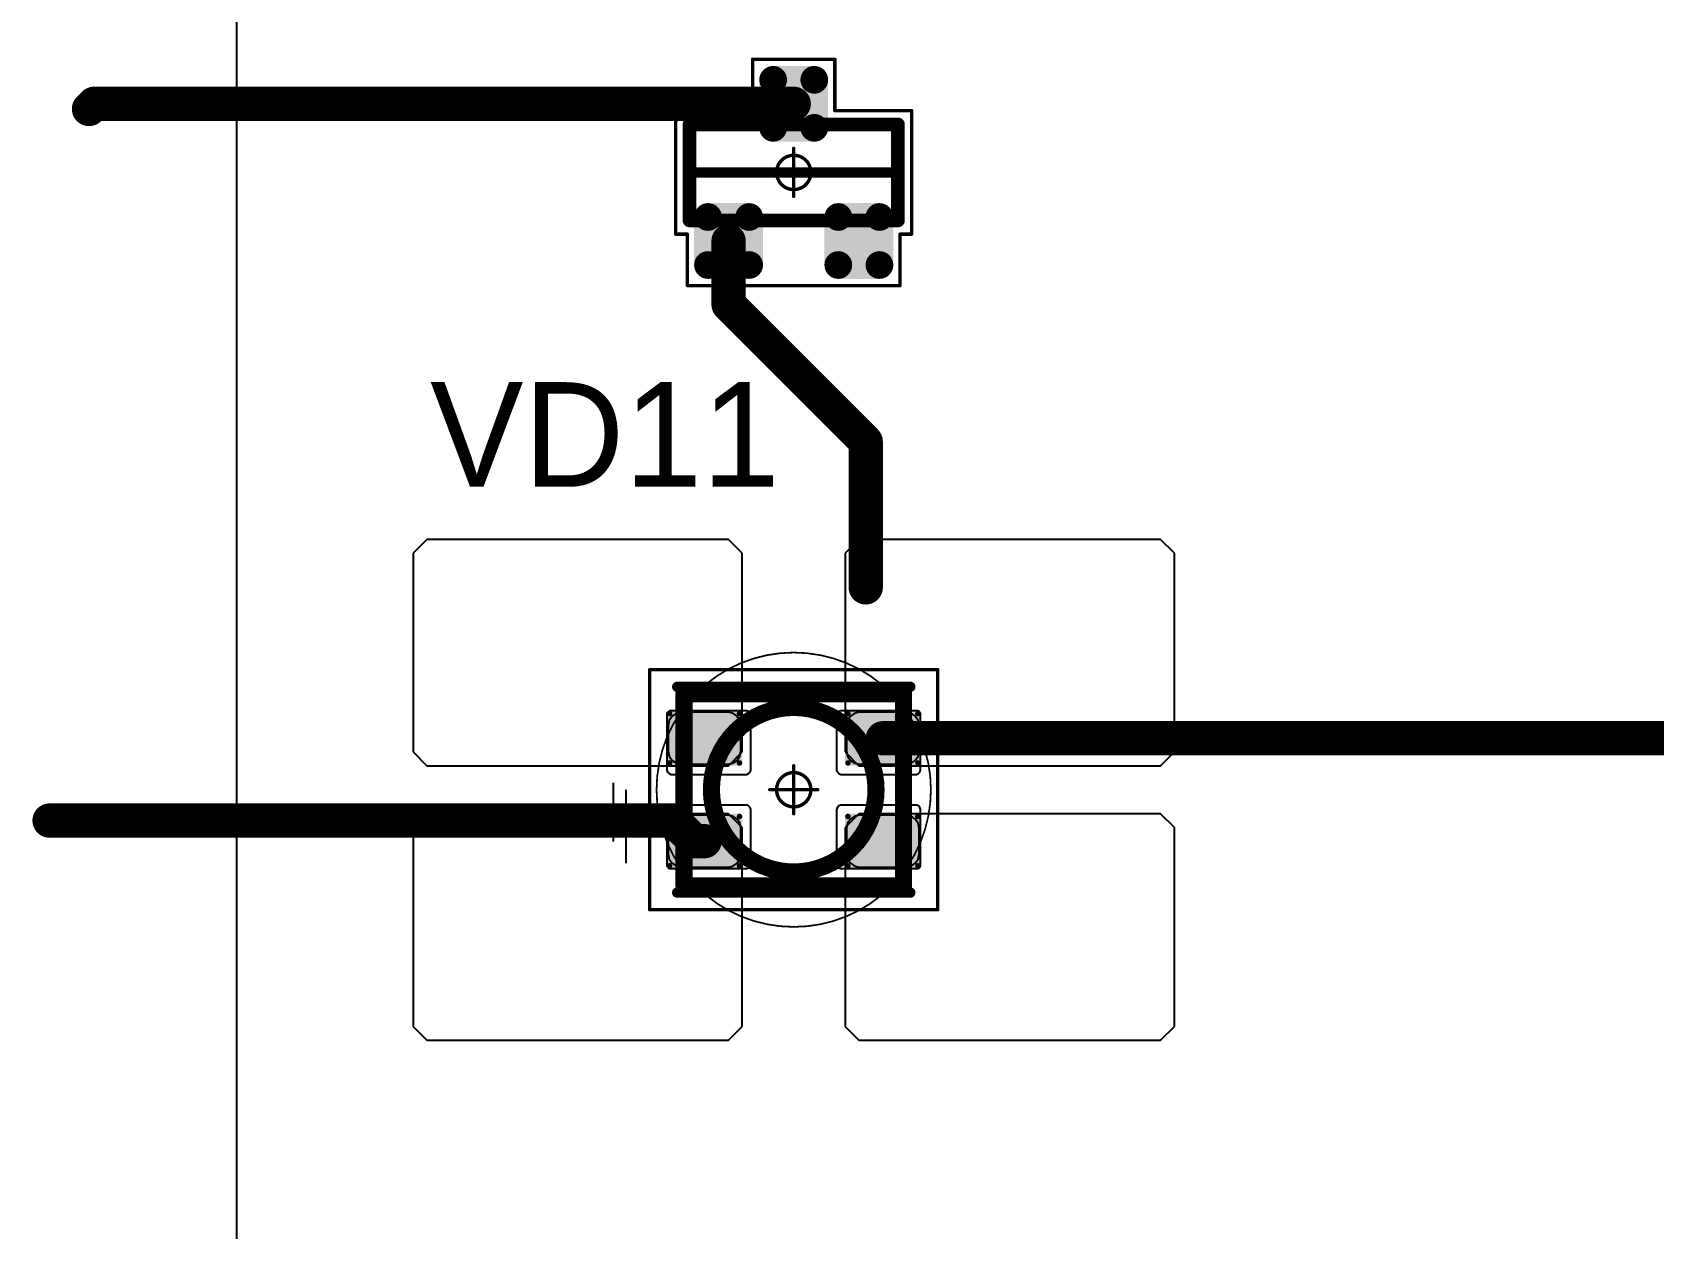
# Model space of a CAD drawing. Header units: millimetres. Extents: x 0 to 400, y 0 to 511.
# Drawn here: x 48.9 to 72.54, y 95.1 to 112.54 of the extents above; entities that cross this region are included whole.
import ezdxf

# ---------------------------------------------------------------- set-up
doc = ezdxf.new("R2010")
doc.units = ezdxf.units.MM
for name, color, linetype in [('Mechanical13', 56, 'Continuous'), ('Mechanical15', 56, 'Continuous'), ('Mechanical2', 216, 'Continuous'), ('TopLayer', 1, 'Continuous'), ('TopOverlay', 2, 'Continuous'), ('TopPaste', 8, 'Continuous'), ('TopSolder', 216, 'Continuous')]:
    doc.layers.add(name, color=color, linetype=linetype)

# ---------------------------------------------------------------- blocks, each defined once
blk = doc.blocks.new('SOT23_586')
at = {"layer": 'Mechanical13', "const_width": 0.2}
for points in [[(-0.7, 1.52), (0.7, 1.52)], [(-0.7, 1.52), (-0.7, -1.52)], [(0.7, 1.52), (0.7, -1.52)], [(-0.7, -1.52), (0.7, -1.52)]]:
    blk.add_lwpolyline(points, dxfattribs=at)
at = {"layer": 'Mechanical13', "const_width": 0.1}
for points in [[(-0.75, 1.52, 1), (-0.65, 1.52, 1)], [(-0.75, 1.52, 1), (-0.65, 1.52, 1)], [(0.65, 1.52, 1), (0.75, 1.52, 1)], [(0.65, 1.52, 1), (0.75, 1.52, 1)], [(-0.75, -1.52, 1), (-0.65, -1.52, 1)], [(-0.75, -1.52, 1), (-0.65, -1.52, 1)], [(0.65, -1.52, 1), (0.75, -1.52, 1)], [(0.65, -1.52, 1), (0.75, -1.52, 1)]]:
    blk.add_lwpolyline(points, format="xyb", close=True, dxfattribs=at)
at = {"layer": 'Mechanical15', "const_width": 0.05}
for points in [[(-0.9, 1.72), (-0.9, 1.55)], [(-0.9, 1.72), (0.9, 1.72)], [(0.9, 1.72), (0.9, 0.6)], [(-1.65, 1.55), (-1.65, -1.55)], [(-1.65, 1.55), (-0.9, 1.55)], [(0.9, 0.6), (1.65, 0.6)], [(1.65, 0.6), (1.65, -0.6)], [(0, 0.35), (0, -0.35)], [(-0.35, 0), (0.35, 0)], [(0.9, -0.6), (1.65, -0.6)], [(0.9, -0.6), (0.9, -1.72)], [(-1.65, -1.55), (-0.9, -1.55)], [(-0.9, -1.55), (-0.9, -1.72)], [(-0.9, -1.72), (0.9, -1.72)]]:
    blk.add_lwpolyline(points, dxfattribs=at)
at = {"layer": 'Mechanical15'}
for points, const_width in [([(-0.913, 1.72, 1), (-0.888, 1.72, 1)], 0.025), ([(-0.913, 1.72, 1), (-0.888, 1.72, 1)], 0.025), ([(0.888, 1.72, 1), (0.913, 1.72, 1)], 0.025), ([(0.888, 1.72, 1), (0.913, 1.72, 1)], 0.025), ([(-1.662, 1.55, 1), (-1.637, 1.55, 1)], 0.025), ([(-1.662, 1.55, 1), (-1.637, 1.55, 1)], 0.025), ([(-0.913, 1.55, 1), (-0.888, 1.55, 1)], 0.025), ([(-0.913, 1.55, 1), (-0.888, 1.55, 1)], 0.025), ([(0.888, 0.6, 1), (0.913, 0.6, 1)], 0.025), ([(0.888, 0.6, 1), (0.913, 0.6, 1)], 0.025), ([(1.637, 0.6, 1), (1.662, 0.6, 1)], 0.025), ([(1.637, 0.6, 1), (1.662, 0.6, 1)], 0.025), ([(0.25, 0, 1), (-0.25, 0, 1)], 0.05), ([(-0.012, 0.35, 1), (0.012, 0.35, 1)], 0.025), ([(-0.362, 0, 1), (-0.337, 0, 1)], 0.025), ([(-0.262, 0, 1), (-0.238, 0, 1)], 0.025), ([(0.238, 0, 1), (0.262, 0, 1)], 0.025), ([(0.337, 0, 1), (0.362, 0, 1)], 0.025), ([(-0.012, -0.35, 1), (0.012, -0.35, 1)], 0.025), ([(0.888, -0.6, 1), (0.913, -0.6, 1)], 0.025), ([(0.888, -0.6, 1), (0.913, -0.6, 1)], 0.025), ([(1.637, -0.6, 1), (1.662, -0.6, 1)], 0.025), ([(1.637, -0.6, 1), (1.662, -0.6, 1)], 0.025), ([(-1.662, -1.55, 1), (-1.637, -1.55, 1)], 0.025), ([(-1.662, -1.55, 1), (-1.637, -1.55, 1)], 0.025), ([(-0.913, -1.55, 1), (-0.888, -1.55, 1)], 0.025), ([(-0.913, -1.55, 1), (-0.888, -1.55, 1)], 0.025), ([(-0.913, -1.72, 1), (-0.888, -1.72, 1)], 0.025), ([(-0.913, -1.72, 1), (-0.888, -1.72, 1)], 0.025), ([(0.888, -1.72, 1), (0.913, -1.72, 1)], 0.025), ([(0.888, -1.72, 1), (0.913, -1.72, 1)], 0.025)]:
    blk.add_lwpolyline(points, format="xyb", close=True, dxfattribs=dict(at, const_width=const_width))
at = {"layer": 'TopLayer', "const_width": 0.1}
for points in [[(-1.4, 1.25, 1), (-1.3, 1.25, 1)], [(-0.7, 1.25, 1), (-0.6, 1.25, 1)], [(-1.4, 0.65, 1), (-1.3, 0.65, 1)], [(-0.7, 0.65, 1), (-0.6, 0.65, 1)], [(0.6, 0.3, 1), (0.7, 0.3, 1)], [(1.3, 0.3, 1), (1.4, 0.3, 1)], [(0.6, -0.3, 1), (0.7, -0.3, 1)], [(1.3, -0.3, 1), (1.4, -0.3, 1)], [(-1.4, -0.65, 1), (-1.3, -0.65, 1)], [(-0.7, -0.65, 1), (-0.6, -0.65, 1)], [(-1.4, -1.25, 1), (-1.3, -1.25, 1)], [(-0.7, -1.25, 1), (-0.6, -1.25, 1)]]:
    blk.add_lwpolyline(points, format="xyb", close=True, dxfattribs=at)
at = {"layer": 'TopLayer'}
for points in [[(-1.45, 1.25), (-1.45, 0.65), (-0.55, 1.25), (-0.55, 0.65)], [(-1.35, 1.35), (-1.35, 0.55), (-0.65, 1.35), (-0.65, 0.55)], [(0.55, 0.3), (0.55, -0.3), (1.45, 0.3), (1.45, -0.3)], [(0.65, 0.4), (0.65, -0.4), (1.35, 0.4), (1.35, -0.4)], [(-1.45, -0.65), (-1.45, -1.25), (-0.55, -0.65), (-0.55, -1.25)], [(-1.35, -0.55), (-1.35, -1.35), (-0.65, -0.55), (-0.65, -1.35)]]:
    blk.add_solid(points, dxfattribs=at)
at = {"layer": 'TopOverlay', "const_width": 0.15}
blk.add_lwpolyline([(0, 1.5), (0, -1.5)], dxfattribs=at)
at = {"layer": 'TopOverlay', "const_width": 0.075}
for points in [[(-0.038, 1.5, 1), (0.038, 1.5, 1)], [(-0.038, -1.5, 1), (0.038, -1.5, 1)]]:
    blk.add_lwpolyline(points, format="xyb", close=True, dxfattribs=at)
at = {"layer": 'TopPaste', "const_width": 0.075}
for points in [[(-1.387, 1.25, 1), (-1.313, 1.25, 1)], [(-0.687, 1.25, 1), (-0.613, 1.25, 1)], [(-1.387, 0.65, 1), (-1.313, 0.65, 1)], [(-0.687, 0.65, 1), (-0.613, 0.65, 1)], [(0.613, 0.3, 1), (0.687, 0.3, 1)], [(1.313, 0.3, 1), (1.387, 0.3, 1)], [(0.613, -0.3, 1), (0.687, -0.3, 1)], [(1.313, -0.3, 1), (1.387, -0.3, 1)], [(-1.387, -0.65, 1), (-1.313, -0.65, 1)], [(-0.687, -0.65, 1), (-0.613, -0.65, 1)], [(-1.387, -1.25, 1), (-1.313, -1.25, 1)], [(-0.687, -1.25, 1), (-0.613, -1.25, 1)]]:
    blk.add_lwpolyline(points, format="xyb", close=True, dxfattribs=at)
at = {"layer": 'TopPaste'}
for points in [[(-1.425, 1.25), (-1.425, 0.65), (-0.575, 1.25), (-0.575, 0.65)], [(-1.35, 1.325), (-1.35, 0.575), (-0.65, 1.325), (-0.65, 0.575)], [(0.575, 0.3), (0.575, -0.3), (1.425, 0.3), (1.425, -0.3)], [(0.65, 0.375), (0.65, -0.375), (1.35, 0.375), (1.35, -0.375)], [(-1.425, -0.65), (-1.425, -1.25), (-0.575, -0.65), (-0.575, -1.25)], [(-1.35, -0.575), (-1.35, -1.325), (-0.65, -0.575), (-0.65, -1.325)]]:
    blk.add_solid(points, dxfattribs=at)
at = {"layer": 'TopSolder', "const_width": 0.202}
for points in [[(-1.451, 1.25, 1), (-1.249, 1.25, 1)], [(-0.751, 1.25, 1), (-0.549, 1.25, 1)], [(-1.451, 0.65, 1), (-1.249, 0.65, 1)], [(-0.751, 0.65, 1), (-0.549, 0.65, 1)], [(0.549, 0.3, 1), (0.751, 0.3, 1)], [(1.249, 0.3, 1), (1.451, 0.3, 1)], [(0.549, -0.3, 1), (0.751, -0.3, 1)], [(1.249, -0.3, 1), (1.451, -0.3, 1)], [(-1.451, -0.65, 1), (-1.249, -0.65, 1)], [(-0.751, -0.65, 1), (-0.549, -0.65, 1)], [(-1.451, -1.25, 1), (-1.249, -1.25, 1)], [(-0.751, -1.25, 1), (-0.549, -1.25, 1)]]:
    blk.add_lwpolyline(points, format="xyb", close=True, dxfattribs=at)
at = {"layer": 'TopSolder'}
for points in [[(-1.35, 1.452), (-1.35, 0.448), (-0.65, 1.452), (-0.65, 0.448)], [(-1.552, 1.25), (-1.552, 0.65), (-0.448, 1.25), (-0.448, 0.65)], [(0.65, 0.502), (0.65, -0.502), (1.35, 0.502), (1.35, -0.502)], [(0.448, 0.3), (0.448, -0.3), (1.552, 0.3), (1.552, -0.3)], [(-1.35, -0.448), (-1.35, -1.452), (-0.65, -0.448), (-0.65, -1.452)], [(-1.552, -0.65), (-1.552, -1.25), (-0.448, -0.65), (-0.448, -1.25)]]:
    blk.add_solid(points, dxfattribs=at)
blk = doc.blocks.new('E65F_790')
at = {"layer": 'Mechanical13'}
for p, q in [((2.441, 1.071), (2.441, 0)), ((1.905, 0.536), (2.976, 0.536))]:
    blk.add_line(p, q, dxfattribs=at)
at = {"layer": 'Mechanical13', "const_width": 0.25}
for points in [[(-1.6, 1.4), (-1.6, -1.4)], [(1.6, 1.4), (-1.6, 1.4)], [(1.6, 1.4), (1.6, -1.4)], [(1.6, -1.4), (-1.6, -1.4)]]:
    blk.add_lwpolyline(points, dxfattribs=at)
at = {"layer": 'Mechanical13'}
for points, const_width in [([(-1.663, 1.4, 1), (-1.538, 1.4, 1)], 0.125), ([(-1.663, 1.4, 1), (-1.538, 1.4, 1)], 0.125), ([(1.537, 1.4, 1), (1.662, 1.4, 1)], 0.125), ([(1.537, 1.4, 1), (1.662, 1.4, 1)], 0.125), ([(1.2, 0, 1), (-1.2, 0, 1)], 0.25), ([(-1.263, 0, 1), (-1.138, 0, 1)], 0.125), ([(1.137, 0, 1), (1.262, 0, 1)], 0.125), ([(-1.663, -1.4, 1), (-1.538, -1.4, 1)], 0.125), ([(-1.663, -1.4, 1), (-1.538, -1.4, 1)], 0.125), ([(1.537, -1.4, 1), (1.662, -1.4, 1)], 0.125), ([(1.537, -1.4, 1), (1.662, -1.4, 1)], 0.125)]:
    blk.add_lwpolyline(points, format="xyb", close=True, dxfattribs=dict(at, const_width=const_width))
at = {"layer": 'Mechanical15', "const_width": 0.05}
for points in [[(2.1, 1.75), (-2.1, 1.75)], [(-2.1, 1.75), (-2.1, -1.75)], [(2.1, 1.75), (2.1, -1.75)], [(0, -0.35), (0, 0.35)], [(0, -0.35), (0, 0.35)], [(0.35, 0), (-0.35, 0)], [(0.35, 0), (-0.35, 0)], [(2.1, -1.75), (-2.1, -1.75)]]:
    blk.add_lwpolyline(points, dxfattribs=at)
at = {"layer": 'Mechanical15'}
for points, const_width in [([(-2.113, 1.75, 1), (-2.088, 1.75, 1)], 0.025), ([(-2.113, 1.75, 1), (-2.088, 1.75, 1)], 0.025), ([(2.087, 1.75, 1), (2.112, 1.75, 1)], 0.025), ([(2.087, 1.75, 1), (2.112, 1.75, 1)], 0.025), ([(0.25, 0, 1), (-0.25, 0, 1)], 0.05), ([(0.25, 0, 1), (-0.25, 0, 1)], 0.05), ([(-0.013, 0.35, 1), (0.012, 0.35, 1)], 0.025), ([(-0.013, 0.35, 1), (0.012, 0.35, 1)], 0.025), ([(-0.363, 0, 1), (-0.338, 0, 1)], 0.025), ([(-0.363, 0, 1), (-0.338, 0, 1)], 0.025), ([(-0.263, 0, 1), (-0.238, 0, 1)], 0.025), ([(-0.263, 0, 1), (-0.238, 0, 1)], 0.025), ([(0.237, 0, 1), (0.262, 0, 1)], 0.025), ([(0.237, 0, 1), (0.262, 0, 1)], 0.025), ([(0.337, 0, 1), (0.362, 0, 1)], 0.025), ([(0.337, 0, 1), (0.362, 0, 1)], 0.025), ([(-0.013, -0.35, 1), (0.012, -0.35, 1)], 0.025), ([(-0.013, -0.35, 1), (0.012, -0.35, 1)], 0.025), ([(-2.113, -1.75, 1), (-2.088, -1.75, 1)], 0.025), ([(-2.113, -1.75, 1), (-2.088, -1.75, 1)], 0.025), ([(2.087, -1.75, 1), (2.112, -1.75, 1)], 0.025), ([(2.087, -1.75, 1), (2.112, -1.75, 1)], 0.025)]:
    blk.add_lwpolyline(points, format="xyb", close=True, dxfattribs=dict(at, const_width=const_width))
at = {"layer": 'TopLayer'}
for p, q in [((-5.35, 3.65), (-5.55, 3.45)), ((-0.95, 3.65), (-5.35, 3.65)), ((-5.35, 3.65), (-5.35, 3.65)), ((-0.75, 3.45), (-0.95, 3.65)), ((0.95, 3.65), (0.75, 3.45)), ((5.35, 3.65), (0.95, 3.65)), ((0.95, 3.65), (0.95, 3.65)), ((5.55, 3.45), (5.35, 3.65)), ((-5.55, 3.45), (-5.55, 3.45)), ((-5.55, 3.45), (-5.55, 0.55)), ((-0.75, 0.55), (-0.75, 3.45)), ((0.75, 3.45), (0.75, 3.45)), ((0.75, 3.45), (0.75, 0.55)), ((5.55, 0.55), (5.55, 3.45)), ((-5.55, 0.55), (-5.35, 0.35)), ((-0.95, 0.35), (-0.75, 0.55)), ((0.75, 0.55), (0.95, 0.35)), ((5.35, 0.35), (5.55, 0.55)), ((-5.35, 0.35), (-0.95, 0.35)), ((0.95, 0.35), (5.35, 0.35)), ((-5.35, -0.35), (-5.55, -0.55)), ((-0.95, -0.35), (-5.35, -0.35)), ((-5.35, -0.35), (-5.35, -0.35)), ((-0.75, -0.55), (-0.95, -0.35)), ((0.95, -0.35), (0.75, -0.55)), ((5.35, -0.35), (0.95, -0.35)), ((0.95, -0.35), (0.95, -0.35)), ((5.55, -0.55), (5.35, -0.35)), ((-5.55, -0.55), (-5.55, -0.55)), ((-5.55, -0.55), (-5.55, -3.45)), ((-0.75, -3.45), (-0.75, -0.55)), ((0.75, -0.55), (0.75, -0.55)), ((0.75, -0.55), (0.75, -3.45)), ((5.55, -3.45), (5.55, -0.55)), ((-5.55, -3.45), (-5.35, -3.65)), ((-0.95, -3.65), (-0.75, -3.45)), ((0.75, -3.45), (0.95, -3.65)), ((5.35, -3.65), (5.55, -3.45)), ((-5.35, -3.65), (-0.95, -3.65)), ((0.95, -3.65), (5.35, -3.65))]:
    blk.add_line(p, q, dxfattribs=at)
at = {"layer": 'TopLayer', "const_width": 0.04}
for points in [[(-1.83, 1.11, 1), (-1.79, 1.11, 1)], [(-0.81, 1.11, 1), (-0.77, 1.11, 1)], [(0.77, 1.11, 1), (0.81, 1.11, 1)], [(1.79, 1.11, 1), (1.83, 1.11, 1)], [(-1.83, 0.39, 1), (-1.79, 0.39, 1)], [(-0.81, 0.39, 1), (-0.77, 0.39, 1)], [(0.77, 0.39, 1), (0.81, 0.39, 1)], [(1.79, 0.39, 1), (1.83, 0.39, 1)], [(-1.83, -0.39, 1), (-1.79, -0.39, 1)], [(-0.81, -0.39, 1), (-0.77, -0.39, 1)], [(0.77, -0.39, 1), (0.81, -0.39, 1)], [(1.79, -0.39, 1), (1.83, -0.39, 1)], [(-1.83, -1.11, 1), (-1.79, -1.11, 1)], [(-0.81, -1.11, 1), (-0.77, -1.11, 1)], [(0.77, -1.11, 1), (0.81, -1.11, 1)], [(1.79, -1.11, 1), (1.83, -1.11, 1)]]:
    blk.add_lwpolyline(points, format="xyb", close=True, dxfattribs=at)
at = {"layer": 'TopLayer'}
for points in [[(-1.85, 1.11), (-1.85, 0.39), (-0.75, 1.11), (-0.75, 0.39)], [(-1.81, 1.15), (-1.81, 0.35), (-0.79, 1.15), (-0.79, 0.35)], [(0.75, 1.11), (0.75, 0.39), (1.85, 1.11), (1.85, 0.39)], [(0.79, 1.15), (0.79, 0.35), (1.81, 1.15), (1.81, 0.35)], [(-1.85, -0.39), (-1.85, -1.11), (-0.75, -0.39), (-0.75, -1.11)], [(-1.81, -0.35), (-1.81, -1.15), (-0.79, -0.35), (-0.79, -1.15)], [(0.75, -0.39), (0.75, -1.11), (1.85, -0.39), (1.85, -1.11)], [(0.79, -0.35), (0.79, -1.15), (1.81, -0.35), (1.81, -1.15)]]:
    blk.add_solid(points, dxfattribs=at)
at = {"layer": 'TopOverlay'}
for p, q in [((2.628, 0.757), (2.628, -0.1)), ((2.2, 0.328), (3.057, 0.328))]:
    blk.add_line(p, q, dxfattribs=at)
at = {"layer": 'TopOverlay', "const_width": 0.15}
for points in [[(1.7, 1.5), (-1.7, 1.5)], [(1.7, -1.5), (-1.7, -1.5)]]:
    blk.add_lwpolyline(points, dxfattribs=at)
at = {"layer": 'TopOverlay', "const_width": 0.075}
for points in [[(-1.738, 1.5, 1), (-1.663, 1.5, 1)], [(1.662, 1.5, 1), (1.737, 1.5, 1)], [(-1.738, -1.5, 1), (-1.663, -1.5, 1)], [(1.662, -1.5, 1), (1.737, -1.5, 1)]]:
    blk.add_lwpolyline(points, format="xyb", close=True, dxfattribs=at)
at = {"layer": 'TopPaste'}
for p, q in [((-1.814, 1.011), (-1.829, 0.938)), ((-1.773, 1.073), (-1.814, 1.011)), ((-1.711, 1.114), (-1.773, 1.073)), ((-1.638, 1.129), (-1.711, 1.114)), ((-0.963, 1.129), (-1.638, 1.129)), ((-0.889, 1.114), (-0.963, 1.129)), ((-0.827, 1.073), (-0.889, 1.114)), ((-0.786, 1.011), (-0.827, 1.073)), ((-0.771, 0.938), (-0.786, 1.011)), ((0.786, 1.011), (0.771, 0.938)), ((0.827, 1.073), (0.786, 1.011)), ((0.889, 1.114), (0.827, 1.073)), ((0.962, 1.129), (0.889, 1.114)), ((1.637, 1.129), (0.962, 1.129)), ((1.711, 1.114), (1.637, 1.129)), ((1.773, 1.073), (1.711, 1.114)), ((1.814, 1.011), (1.773, 1.073)), ((1.829, 0.938), (1.814, 1.011)), ((-1.829, 0.938), (-1.829, 0.562)), ((-0.771, 0.562), (-0.771, 0.938)), ((0.771, 0.938), (0.771, 0.562)), ((1.829, 0.562), (1.829, 0.938)), ((-1.829, 0.562), (-1.814, 0.489)), ((-1.814, 0.489), (-1.773, 0.427)), ((-0.827, 0.427), (-0.786, 0.489)), ((-0.786, 0.489), (-0.771, 0.562)), ((0.771, 0.562), (0.786, 0.489)), ((0.786, 0.489), (0.827, 0.427)), ((1.773, 0.427), (1.814, 0.489)), ((1.814, 0.489), (1.829, 0.562)), ((-1.773, 0.427), (-1.711, 0.386)), ((-1.711, 0.386), (-1.638, 0.371)), ((-1.638, 0.371), (-0.963, 0.371)), ((-0.963, 0.371), (-0.889, 0.386)), ((-0.889, 0.386), (-0.827, 0.427)), ((0.827, 0.427), (0.889, 0.386)), ((0.889, 0.386), (0.962, 0.371)), ((0.962, 0.371), (1.637, 0.371)), ((1.637, 0.371), (1.711, 0.386)), ((1.711, 0.386), (1.773, 0.427)), ((-1.773, -0.427), (-1.814, -0.489)), ((-1.711, -0.386), (-1.773, -0.427)), ((-1.638, -0.371), (-1.711, -0.386)), ((-0.963, -0.371), (-1.638, -0.371)), ((-0.889, -0.386), (-0.963, -0.371)), ((-0.827, -0.427), (-0.889, -0.386)), ((-0.786, -0.489), (-0.827, -0.427)), ((0.827, -0.427), (0.786, -0.489)), ((0.889, -0.386), (0.827, -0.427)), ((0.962, -0.371), (0.889, -0.386)), ((1.637, -0.371), (0.962, -0.371)), ((1.711, -0.386), (1.637, -0.371)), ((1.773, -0.427), (1.711, -0.386)), ((1.814, -0.489), (1.773, -0.427)), ((-1.814, -0.489), (-1.829, -0.563)), ((-1.829, -0.563), (-1.829, -0.938)), ((-0.771, -0.563), (-0.786, -0.489)), ((-0.771, -0.938), (-0.771, -0.563)), ((0.786, -0.489), (0.771, -0.563)), ((0.771, -0.563), (0.771, -0.938)), ((1.829, -0.563), (1.814, -0.489)), ((1.829, -0.938), (1.829, -0.563)), ((-1.829, -0.938), (-1.814, -1.011)), ((-0.786, -1.011), (-0.771, -0.938)), ((0.771, -0.938), (0.786, -1.011)), ((1.814, -1.011), (1.829, -0.938)), ((-1.814, -1.011), (-1.773, -1.073)), ((-1.773, -1.073), (-1.711, -1.114)), ((-1.711, -1.114), (-1.638, -1.129)), ((-1.638, -1.129), (-0.963, -1.129)), ((-0.963, -1.129), (-0.889, -1.114)), ((-0.889, -1.114), (-0.827, -1.073)), ((-0.827, -1.073), (-0.786, -1.011)), ((0.786, -1.011), (0.827, -1.073)), ((0.827, -1.073), (0.889, -1.114)), ((0.889, -1.114), (0.962, -1.129)), ((0.962, -1.129), (1.637, -1.129)), ((1.637, -1.129), (1.711, -1.114)), ((1.711, -1.114), (1.773, -1.073)), ((1.773, -1.073), (1.814, -1.011))]:
    blk.add_line(p, q, dxfattribs=at)
at = {"layer": 'TopSolder'}
for p, q in [((-1.842, 1.129), (-1.85, 1.111)), ((-1.85, 1.111), (-1.85, 1.101)), ((-1.85, 1.101), (-1.85, 1.101)), ((-1.85, 1.101), (-1.85, 0.301)), ((-1.828, 1.143), (-1.842, 1.129)), ((-1.81, 1.151), (-1.828, 1.143)), ((-1.8, 1.151), (-1.81, 1.151)), ((-0.7, 1.151), (-1.8, 1.151)), ((-0.685, 1.151), (-0.7, 1.151)), ((-0.7, 1.151), (-0.7, 1.151)), ((-0.658, 1.139), (-0.685, 1.151)), ((-0.636, 1.118), (-0.658, 1.139)), ((-0.625, 1.09), (-0.636, 1.118)), ((-0.625, 1.076), (-0.625, 1.09)), ((-0.625, 0.301), (-0.625, 1.076)), ((0.636, 1.118), (0.625, 1.09)), ((0.625, 1.09), (0.625, 1.076)), ((0.625, 1.076), (0.625, 1.076)), ((0.625, 1.076), (0.625, 0.301)), ((0.657, 1.139), (0.636, 1.118)), ((0.685, 1.151), (0.657, 1.139)), ((0.7, 1.151), (0.685, 1.151)), ((1.8, 1.151), (0.7, 1.151)), ((1.81, 1.151), (1.8, 1.151)), ((1.8, 1.151), (1.8, 1.151)), ((1.828, 1.143), (1.81, 1.151)), ((1.842, 1.129), (1.828, 1.143)), ((1.85, 1.111), (1.842, 1.129)), ((1.85, 1.101), (1.85, 1.111)), ((1.85, 0.301), (1.85, 1.101)), ((-1.85, 0.301), (-1.85, 0.286)), ((-1.85, 0.286), (-1.839, 0.258)), ((-1.839, 0.258), (-1.818, 0.237)), ((-1.818, 0.237), (-1.79, 0.226)), ((-0.685, 0.226), (-0.658, 0.237)), ((-0.658, 0.237), (-0.636, 0.258)), ((-0.636, 0.258), (-0.625, 0.286)), ((-0.625, 0.286), (-0.625, 0.301)), ((-0.625, 0.301), (-0.625, 0.301)), ((0.625, 0.301), (0.625, 0.286)), ((0.625, 0.286), (0.636, 0.258)), ((0.636, 0.258), (0.657, 0.237)), ((0.657, 0.237), (0.685, 0.226)), ((1.79, 0.226), (1.817, 0.237)), ((1.817, 0.237), (1.839, 0.258)), ((1.839, 0.258), (1.85, 0.286)), ((1.85, 0.286), (1.85, 0.301)), ((1.85, 0.301), (1.85, 0.301)), ((-1.79, 0.226), (-1.775, 0.226)), ((-1.775, 0.226), (-1.775, 0.226)), ((-1.775, 0.226), (-0.7, 0.226)), ((-0.7, 0.226), (-0.685, 0.226)), ((0.685, 0.226), (0.7, 0.226)), ((0.7, 0.226), (0.7, 0.226)), ((0.7, 0.226), (1.775, 0.226)), ((1.775, 0.226), (1.79, 0.226)), ((-1.818, -0.236), (-1.839, -0.257)), ((-1.79, -0.224), (-1.818, -0.236)), ((-1.775, -0.224), (-1.79, -0.224)), ((-0.7, -0.224), (-1.775, -0.224)), ((-0.685, -0.224), (-0.7, -0.224)), ((-0.7, -0.224), (-0.7, -0.224)), ((-0.658, -0.236), (-0.685, -0.224)), ((-0.636, -0.257), (-0.658, -0.236)), ((0.657, -0.236), (0.636, -0.257)), ((0.685, -0.224), (0.657, -0.236)), ((0.7, -0.224), (0.685, -0.224)), ((1.775, -0.224), (0.7, -0.224)), ((1.79, -0.224), (1.775, -0.224)), ((1.775, -0.224), (1.775, -0.224)), ((1.817, -0.236), (1.79, -0.224)), ((1.839, -0.257), (1.817, -0.236)), ((-1.839, -0.257), (-1.85, -0.285)), ((-1.85, -0.285), (-1.85, -0.299)), ((-1.85, -0.299), (-1.85, -0.299)), ((-1.85, -0.299), (-1.85, -1.099)), ((-0.625, -0.285), (-0.636, -0.257)), ((-0.625, -0.299), (-0.625, -0.285)), ((-0.625, -1.074), (-0.625, -0.299)), ((0.636, -0.257), (0.625, -0.285)), ((0.625, -0.285), (0.625, -0.299)), ((0.625, -0.299), (0.625, -0.299)), ((0.625, -0.299), (0.625, -1.074)), ((1.85, -0.285), (1.839, -0.257)), ((1.85, -0.299), (1.85, -0.285)), ((1.85, -1.099), (1.85, -0.299)), ((-1.85, -1.099), (-1.85, -1.109)), ((-1.85, -1.109), (-1.842, -1.128)), ((-1.842, -1.128), (-1.828, -1.142)), ((-1.828, -1.142), (-1.81, -1.149)), ((-1.81, -1.149), (-1.8, -1.149)), ((-1.8, -1.149), (-0.7, -1.149)), ((-1.8, -1.149), (-1.8, -1.149)), ((-0.7, -1.149), (-0.685, -1.149)), ((-0.685, -1.149), (-0.658, -1.138)), ((-0.658, -1.138), (-0.636, -1.117)), ((-0.636, -1.117), (-0.625, -1.089)), ((-0.625, -1.089), (-0.625, -1.074)), ((-0.625, -1.074), (-0.625, -1.074)), ((0.625, -1.074), (0.625, -1.089)), ((0.625, -1.089), (0.636, -1.117)), ((0.636, -1.117), (0.657, -1.138)), ((0.657, -1.138), (0.685, -1.149)), ((0.685, -1.149), (0.7, -1.149)), ((0.7, -1.149), (1.8, -1.149)), ((0.7, -1.149), (0.7, -1.149)), ((1.8, -1.149), (1.81, -1.149)), ((1.81, -1.149), (1.828, -1.142)), ((1.828, -1.142), (1.842, -1.128)), ((1.842, -1.128), (1.85, -1.109)), ((1.85, -1.109), (1.85, -1.099)), ((1.85, -1.099), (1.85, -1.099))]:
    blk.add_line(p, q, dxfattribs=at)

msp = doc.modelspace()

# ---------------------------------------------------------------- linework, layer by layer
at = {"layer": 'Mechanical2'}
for points, const_width in [([(62, 101.5, 1), (58, 101.5, 1)], 0.0254), ([(60, 103.5, 1), (60, 103.5, 1)], 0.0005), ([(57.994, 101.5, 1), (58.006, 101.5, 1)], 0.0127), ([(58, 101.5, 1), (58, 101.5, 1)], 0.0005), ([(61.994, 101.5, 1), (62.006, 101.5, 1)], 0.0127), ([(62, 101.5, 1), (62, 101.5, 1)], 0.0005), ([(60, 99.5, 1), (60, 99.5, 1)], 0.0005)]:
    msp.add_lwpolyline(points, format="xyb", close=True, dxfattribs=dict(at, const_width=const_width))
at = {"layer": 'Mechanical2', "const_width": 0.001}
for points in [[(60, 99.5), (60, 103.5)], [(58, 101.5), (62, 101.5)]]:
    msp.add_lwpolyline(points, dxfattribs=at)
at = {"layer": 'TopLayer'}
msp.add_line((51.875, 354.6), (51.875, 16.5), dxfattribs=at)
at = {"layer": 'TopLayer', "const_width": 0.5}
for points in [[(49.725, 111.425), (49.8, 111.5)], [(49.8, 111.5), (60, 111.5)], [(59.05, 108.575), (59.05, 109.5)], [(59.05, 108.575), (61.05, 106.575)], [(61.05, 104.45), (61.05, 106.575)], [(61.3, 102.25), (73.387, 102.25)], [(49.15, 101.05), (58.25, 101.05)], [(58.25, 101.05), (58.55, 100.75)], [(58.55, 100.75), (58.7, 100.75)]]:
    msp.add_lwpolyline(points, dxfattribs=at)
at = {"layer": 'TopLayer', "const_width": 0.25}
for points in [[(49.6, 111.425, 1), (49.85, 111.425, 1)], [(49.675, 111.5, 1), (49.925, 111.5, 1)], [(49.675, 111.5, 1), (49.925, 111.5, 1)], [(59.875, 111.5, 1), (60.125, 111.5, 1)], [(58.925, 109.5, 1), (59.175, 109.5, 1)], [(58.925, 108.575, 1), (59.175, 108.575, 1)], [(58.925, 108.575, 1), (59.175, 108.575, 1)], [(60.925, 106.575, 1), (61.175, 106.575, 1)], [(60.925, 106.575, 1), (61.175, 106.575, 1)], [(60.925, 104.45, 1), (61.175, 104.45, 1)], [(61.175, 102.25, 1), (61.425, 102.25, 1)], [(49.025, 101.05, 1), (49.275, 101.05, 1)], [(58.125, 101.05, 1), (58.375, 101.05, 1)], [(58.125, 101.05, 1), (58.375, 101.05, 1)], [(58.425, 100.75, 1), (58.675, 100.75, 1)], [(58.425, 100.75, 1), (58.675, 100.75, 1)], [(58.575, 100.75, 1), (58.825, 100.75, 1)]]:
    msp.add_lwpolyline(points, format="xyb", close=True, dxfattribs=at)

# ---------------------------------------------------------------- block references
for name, p, rotation in [('SOT23_586', (60, 110.5), 90), ('E65F_790', (60, 101.5), 180)]:
    msp.add_blockref(name, p, dxfattribs=dict(rotation=rotation))

# ---------------------------------------------------------------- texts
at = {"layer": 'TopOverlay'}
msp.add_text('VD11', height=1.524, dxfattribs=at).set_placement((54.699, 105.918))

doc.saveas('drawing.dxf')
